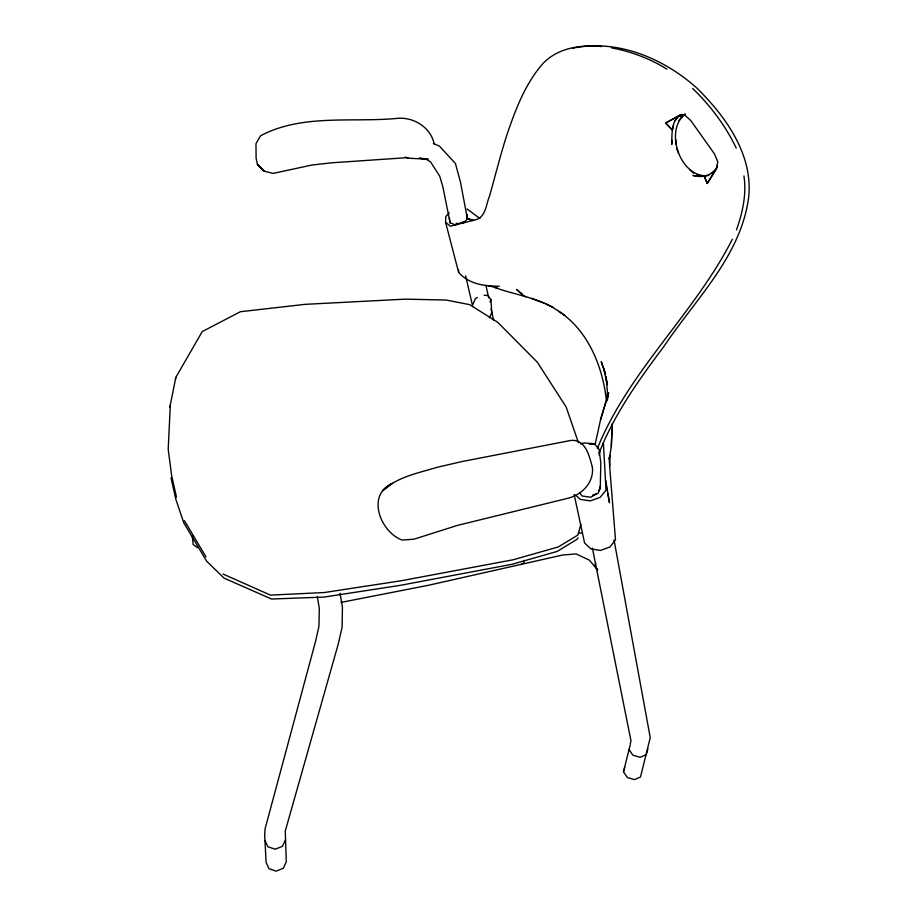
<?xml version="1.0" encoding="UTF-8"?>
<svg xmlns="http://www.w3.org/2000/svg" width="917" height="917" viewBox="0 0 917 917"><rect width="100%" height="100%" fill="white"/><g stroke="black" fill="none" stroke-linecap="round" stroke-linejoin="round"><path stroke-width="1.38" d="M706.847 175.789C679.956 176.866 663.988 130.294 685.308 114.006L681.377 116.161M671.737 140.095L671.783 144.45C672.046 134.432 670.912 120.035 681.205 114.499L684.712 115.072L690.673 120.414L714.354 153.747L717.793 161.77L716.223 169.015L707.271 183.503L704.199 176.133L700.393 176.626L692.885 175.422L696.519 176.339M472.198 220.607L467.108 218.257L467.2 214.601M499.272 286.242C484.382 286.219 469.091 284.224 458.615 272.36L458.683 270.056M611.983 429.385L611.318 446.671L609.22 458.981M609.679 466.593L610.092 455.348L609.152 458.019L609.679 466.593L615.49 539.895L609.931 547.002L600.463 550.441L590.754 548.859L584.576 542.91L574.145 494.55M611.318 446.671L611.96 429.511M458.615 272.36L445.57 222.246L445.8 216.504L449.227 212.973M611.983 432.698L612.35 424.731M170.31 405.406L168.201 449.296L171.651 475.705L176.511 497.22M612.075 426.646L612.258 423.482M607.455 399.904L607.948 392.935L606.848 400.374M524.031 560.425L523.71 563.176L521.12 564.482M599.202 455.302L599.775 451.141M595.122 444.424L600.52 419.883L608.647 392.935L606.951 400.374M175.456 379.26L175.823 377.403L202.233 331.576L240.38 311.711L305.235 304.341L405.108 299.148L446.132 300.042L469.619 304.639L497.725 322.28L537.362 362.261L566.179 407.056L578.489 442.877M169.84 407.297L175.823 377.403M681.205 114.499L665.662 123.05L672.402 130.054L673.525 125.342M614.035 539.918L650.245 737.658L640.49 777.02L634.323 779.61L627.262 777.433L623.48 771.782L630.266 744.753M630.3 743.687L630.999 740.879L592.405 548.183M580.874 524.249L577.87 535.07L558.293 546.945L513.199 559.76L400.878 580.816L324.286 592.531L270.435 595.11L223.037 574.031M647.895 748.845L646.256 754.702L639.986 757.304L632.787 755.104L628.913 749.407M623.48 771.782L624.821 767.151M600.52 419.883L605.793 401.967M736.466 229.938C742.552 212.767 746.713 194.232 743.939 175.972M716.693 168.04L707.271 183.503L704.199 176.133C709.712 174.815 716.051 171.903 717.472 165.862M473.034 304.192L475.315 298.678L477.39 297.486M490.033 301.945L490.95 299.756L488.027 295.538L484.142 295.263M285.519 839.743L282.505 846.276L275.203 849.211L267.913 846.781L264.956 840.431M489.391 317.763L491.764 312.731L490.95 299.756M732.339 239.257C694.582 313.419 628.833 370.869 597.311 448.573M599.03 453.239C614.241 414.083 638.989 379.661 664.068 346.213C695.499 299.125 740.856 256.175 748.639 197.499C753.316 154.664 725.725 116.551 696.782 87.986C663.656 58.39 617.496 38.892 572.804 48.154M595.798 563.405L594.594 565.766L597.735 569.904L589.241 560.069L576.048 553.902L562.534 555.037L428.801 585.206L341.067 602.4M674.706 121.021L678.798 115.771M678.798 120.528L683.704 114.877M598.595 491.053L600.073 489.219L599.947 486.64M578.168 537.855L576.678 539.54L557.158 551.426L512.167 564.264L400.179 585.367L323.816 597.105L271.524 599.03L224.103 578.168L206.623 561.158L183.836 522.942L175.881 499.444L171.032 477.917M462.982 223.473L467.452 218.968L460.414 181.887L455.451 163.535L439.518 146.17L433.363 143.488M711.248 173.473L716.223 169.015M680.494 116.608L682.89 115.278M679.612 115.37L665.662 123.05L672.402 130.054M592.623 495.169L596.382 493.816M459.921 223.049L463.83 221.662M707.97 175.64L708.898 175.376M580.553 443.851L584.358 442.957L594.354 443.725L599.053 449.238L600.83 463.096L600.291 486.113L598.342 493.048L590.674 497.232L582.157 496.005L579.842 493.14M590.216 444.218L594.354 443.725L588.645 443.828M407.927 157.598L331.748 162.802L311.814 165.049L273.163 173.416L263.947 171.135L257.459 164.418L256.107 158.32L255.969 143.66L260.531 135.819C301.624 113.811 351.257 122.511 395.938 118.511C412.604 116.218 430.658 126.947 434.142 143.809M578.512 533.132L581.321 533.029M601.575 46.549C580.931 44.624 558.293 47.65 543.185 63.262C525.143 83.699 515.423 109.788 506.769 135.235C500.384 155.26 495.272 175.663 489.609 195.883C485.953 204.227 486.044 217.627 474.914 219.92L450.419 226.235L445.57 222.246M456.047 223.29L458.615 223.507M419.826 158.125L428.136 159.18L407.962 158.194L405.371 157.082M419.527 158.274L426.199 159.271L430.486 161.793L439.702 176.156L442.819 186.632L450.109 222.82L455.772 225.055M487.901 285.565L497.22 287.938M611.467 47.822C631.022 51.535 650.004 58.596 666.923 69.13M605.77 395.193C601.185 363.143 586.708 329.501 558.74 311.299C539.872 297.83 515.962 295.228 494.584 287.457M697.08 174.872L700.726 175.789M467.108 218.257L473.596 220.332M531.608 298.449L544.079 303.137M546.2 303.986L553.089 307.367M525.728 296.879L522.862 295.285L516.523 289.405L522.667 294.391M558.74 311.299L564.769 315.425M479.958 218.555L467.097 208.984M197.648 547.747L193.12 544.492L192.352 536.158M690.088 170.172L693.768 173.198M575.716 495.123L580.278 499.387L590.342 500.9L600.199 497.335L606.011 490.091L603.386 442.865M692.667 88.456C710.377 105.65 725.599 125.744 736.213 148.073M184.455 520.696L205.993 556.871M676.689 148.222L678.557 153.277M603.822 369.081L607.249 384.647L606.068 376.658L607.513 392.9M465.63 275.834L472.736 306.507M485.93 285.302L488.669 297.807M491.099 308.926L493.529 320.044M606.573 487.695L607.111 490.435M607.639 493.186L609.507 502.78L605.736 480.416M340.012 593.23L342.442 607.146L342.075 627.366L338.27 643.975L285.267 831.066L286.287 861.751L283.33 868.239L276.166 871.15L269.025 868.743L266.113 862.45L264.658 834.791L265.082 828.808L315.712 640.777L318.967 626.128L319.299 608.361L317.316 596.428M449.376 217.971L450.109 222.82M605.507 392.912L606.527 401.715M675.84 139.59L675.886 143.935M592.371 467.143C594.193 482.938 581.332 495.34 566.821 498.539L457.377 525.418L413.991 539.185L402.047 540.056C380.314 531.963 365.894 494.825 392.465 483.316L382.756 490.629C397.588 476.725 418.427 473.046 437.226 467.292L461.962 461.549L571.153 440.389C585.837 439.323 589.207 456.058 592.371 467.143M263.947 171.135L257.459 164.418L263.947 171.135M605.552 374.251L601.243 361.562L605.541 374.193"/></g></svg>
